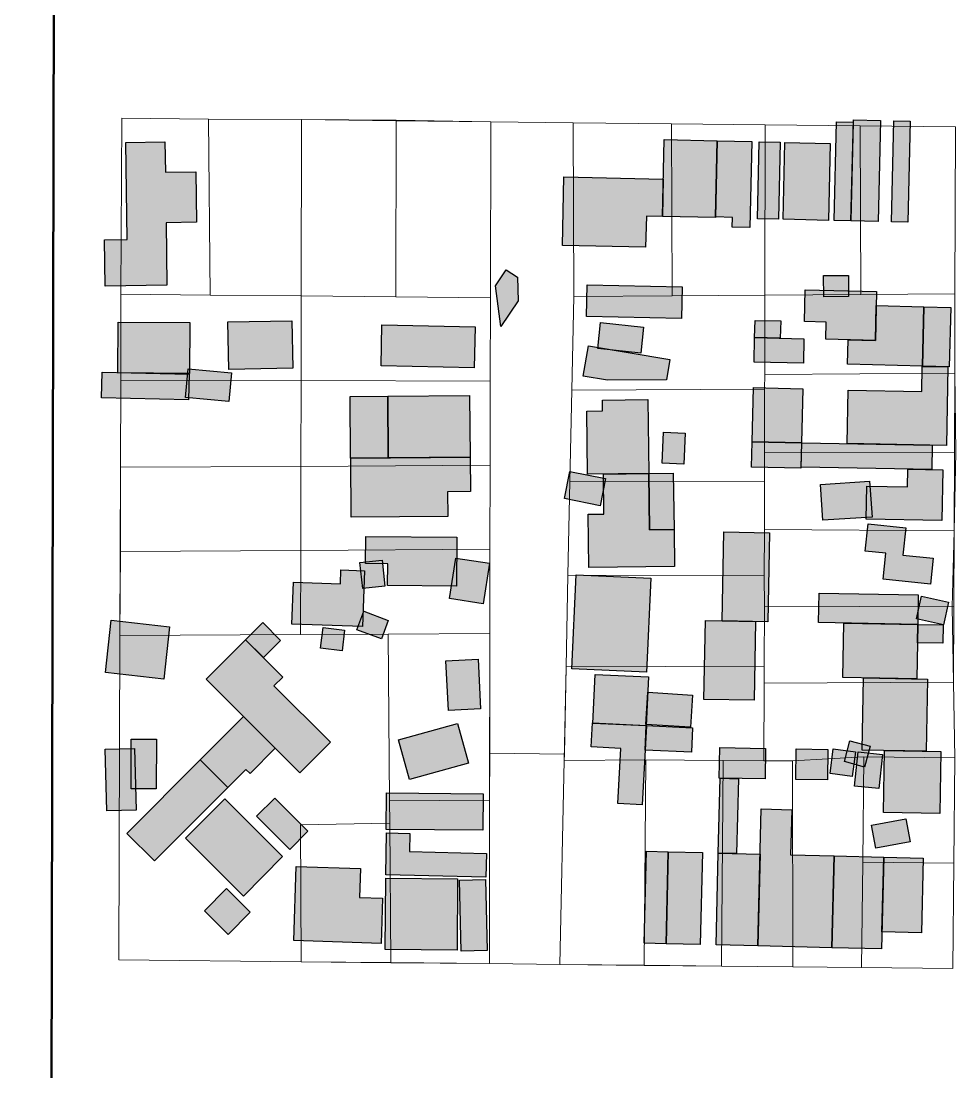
# Model space of a CAD drawing. Header units: millimetres. Extents: x -71 to 10084, y -63 to 6230.
# Drawn here: x 5423.4 to 5556.8, y 3147 to 3296.9 of the extents above; entities that cross this region are included whole.
import ezdxf

# ---------------------------------------------------------------- set-up
doc = ezdxf.new("R2010")
doc.units = ezdxf.units.MM
doc.layers.add('01. Manzanas Esc. Urbana', color=254, linetype='Continuous', lineweight=5, true_color=0xcccccc)
doc.layers.add('01. Parcelas Esc. Urbana', color=8, linetype='Continuous', lineweight=5, true_color=0x808080)
doc.layers.add('03. Vias Terciarias', color=252, linetype='Continuous', lineweight=50)
doc.layers.add('Edificaciones Pilar', color=50, linetype='Continuous')

msp = doc.modelspace()

# ---------------------------------------------------------------- hatches: boundary and pattern name
at = {"layer": 'Edificaciones Pilar', "transparency": 33554559}
for points in [[(5542.13, 3282.46), (5541.8, 3268.4), (5539.39, 3268.46), (5539.72, 3282.52), (5542.13, 3282.46)], [(5545.68, 3268.31), (5541.8, 3268.4), (5542.14, 3282.79), (5546.02, 3282.7), (5545.68, 3268.31)], [(5549.9, 3268.21), (5547.57, 3268.26), (5547.91, 3282.66), (5550.24, 3282.6), (5549.9, 3268.21)], [(5444.24, 3259.22), (5435.41, 3259.09), (5435.31, 3265.71), (5438.55, 3265.75), (5438.36, 3279.58), (5443.94, 3279.66), (5444.01, 3275.36), (5448.34, 3275.41), (5448.45, 3268.2), (5444.11, 3268.13), (5444.24, 3259.22)], [(5522.47, 3268.86), (5514.9, 3269.04), (5515.16, 3280), (5522.73, 3279.82), (5522.47, 3268.86)], [(5527.38, 3267.44), (5524.86, 3267.5), (5524.89, 3268.9), (5522.47, 3268.96), (5522.73, 3279.82), (5527.67, 3279.7), (5527.38, 3267.44)], [(5531.44, 3268.64), (5528.45, 3268.71), (5528.71, 3279.68), (5531.7, 3279.61), (5531.44, 3268.64)], [(5538.59, 3268.47), (5532.11, 3268.63), (5532.37, 3279.59), (5538.85, 3279.44), (5538.59, 3268.47)], [(5512.51, 3264.63), (5500.63, 3264.91), (5500.86, 3274.66), (5515.02, 3274.33), (5514.9, 3269.04), (5512.61, 3269.09), (5512.51, 3264.63)], [(5494.31, 3257.01), (5491.84, 3253.32), (5491.09, 3259.14), (5492.63, 3261.44), (5494.24, 3260.37), (5494.31, 3257.01)], [(5517.61, 3254.46), (5504.07, 3254.78), (5504.18, 3259.3), (5517.72, 3258.98), (5517.61, 3254.46)], [(5541.46, 3257.63), (5537.93, 3257.58), (5537.9, 3260.59), (5541.43, 3260.63), (5541.46, 3257.63)], [(5538.25, 3253.97), (5535.15, 3254.05), (5535.25, 3258.57), (5545.44, 3258.33), (5545.28, 3251.36), (5538.19, 3251.53), (5538.25, 3253.97)], [(5551.98, 3247.7), (5541.31, 3247.96), (5541.39, 3251.45), (5545.28, 3251.36), (5545.39, 3256.31), (5552.18, 3256.15), (5551.98, 3247.7)], [(5556.02, 3256.06), (5555.82, 3247.61), (5551.98, 3247.7), (5552.18, 3256.15), (5556.02, 3256.06)], [(5447.43, 3246.64), (5437.21, 3246.72), (5437.27, 3253.97), (5447.49, 3253.89), (5447.43, 3246.64)], [(5462.17, 3247.38), (5453.07, 3247.19), (5452.94, 3253.98), (5462.03, 3254.16), (5462.17, 3247.38)], [(5488.06, 3247.46), (5474.78, 3247.74), (5474.9, 3253.56), (5488.18, 3253.28), (5488.06, 3247.46)], [(5511.83, 3249.54), (5505.67, 3250.18), (5506.05, 3253.9), (5512.21, 3253.26), (5511.83, 3249.54)], [(5531.71, 3251.68), (5528.05, 3251.77), (5528.11, 3254.21), (5531.77, 3254.13), (5531.71, 3251.68)], [(5535.01, 3248.11), (5527.97, 3248.27), (5528.05, 3251.77), (5535.09, 3251.6), (5535.01, 3248.11)], [(5507.05, 3245.69), (5503.62, 3246.26), (5504.34, 3250.58), (5515.94, 3248.65), (5515.47, 3245.71), (5507.05, 3245.69)], [(5453.06, 3242.66), (5446.89, 3243.2), (5447.24, 3247.28), (5453.42, 3246.74), (5453.06, 3242.66)], [(5555.4, 3236.39), (5541.24, 3236.64), (5541.38, 3244.26), (5551.9, 3244.07), (5551.96, 3247.63), (5555.59, 3247.57), (5555.4, 3236.39)], [(5447.31, 3242.86), (5434.89, 3243.19), (5434.98, 3246.84), (5447.41, 3246.52), (5447.31, 3242.86)], [(5534.74, 3236.74), (5527.7, 3236.91), (5527.88, 3244.64), (5534.92, 3244.47), (5534.74, 3236.74)], [(5475.8, 3234.61), (5470.43, 3234.56), (5470.36, 3243.37), (5475.72, 3243.41), (5475.8, 3234.61)], [(5487.47, 3234.7), (5475.8, 3234.61), (5475.72, 3243.41), (5487.4, 3243.51), (5487.47, 3234.7)], [(5512.95, 3232.38), (5504.24, 3232.27), (5504.13, 3241.28), (5506.37, 3241.31), (5506.35, 3242.84), (5512.82, 3242.92), (5512.95, 3232.38)], [(5517.98, 3233.72), (5514.87, 3233.83), (5515.04, 3238.26), (5518.15, 3238.15), (5517.98, 3233.72)], [(5534.65, 3233.13), (5527.61, 3233.3), (5527.7, 3236.91), (5534.74, 3236.74), (5534.65, 3233.13)], [(5534.71, 3233.27), (5534.77, 3236.75), (5553.4, 3236.42), (5553.34, 3232.94), (5534.71, 3233.27)], [(5484.29, 3226.26), (5470.53, 3226.14), (5470.46, 3234.56), (5487.47, 3234.7), (5487.51, 3229.8), (5484.26, 3229.77), (5484.29, 3226.26)], [(5506.02, 3227.79), (5500.94, 3228.8), (5501.71, 3232.68), (5506.79, 3231.67), (5506.02, 3227.79)], [(5516.62, 3219.14), (5504.4, 3218.99), (5504.31, 3226.56), (5506.55, 3226.59), (5506.48, 3232.3), (5512.95, 3232.38), (5513.05, 3224.33), (5516.56, 3224.37), (5516.62, 3219.14)], [(5516.56, 3224.37), (5513.05, 3224.33), (5512.95, 3232.38), (5516.46, 3232.42), (5516.56, 3224.37)], [(5554.75, 3225.66), (5543.96, 3225.86), (5544.04, 3230.59), (5549.84, 3230.49), (5549.89, 3233), (5554.88, 3232.92), (5554.75, 3225.66)], [(5544.83, 3226.17), (5537.77, 3225.72), (5537.44, 3230.83), (5544.46, 3231.28), (5544.83, 3226.17)], [(5543.84, 3221.3), (5544.23, 3225.2), (5549.6, 3224.65), (5549.2, 3220.75), (5553.54, 3220.31), (5553.16, 3216.61), (5546.37, 3217.3), (5546.75, 3221), (5543.84, 3221.3)], [(5475.72, 3219.52), (5472.57, 3219.54), (5472.59, 3223.39), (5485.56, 3223.31), (5485.52, 3216.33), (5475.71, 3216.39), (5475.72, 3219.52)], [(5529.94, 3211.25), (5523.42, 3211.36), (5523.64, 3224.04), (5530.16, 3223.92), (5529.94, 3211.25)], [(5489.36, 3213.81), (5484.53, 3214.55), (5485.42, 3220.33), (5490.24, 3219.59), (5489.36, 3213.81)], [(5475.32, 3216.3), (5472.16, 3215.96), (5471.76, 3219.7), (5474.93, 3220.03), (5475.32, 3216.3)], [(5472.13, 3210.55), (5462.07, 3210.9), (5462.28, 3216.87), (5468.99, 3216.64), (5469.06, 3218.62), (5472.41, 3218.51), (5472.13, 3210.55)], [(5512.65, 3204.03), (5502, 3204.51), (5502.61, 3217.95), (5513.26, 3217.47), (5512.65, 3204.03)], [(5551.31, 3210.87), (5537.18, 3211.12), (5537.25, 3215.33), (5551.39, 3215.08), (5551.31, 3210.87)], [(5554.98, 3210.79), (5551.13, 3211.68), (5551.87, 3214.9), (5555.73, 3214.01), (5554.98, 3210.79)], [(5443.77, 3203.07), (5435.46, 3203.99), (5436.29, 3211.45), (5444.6, 3210.53), (5443.77, 3203.07)], [(5474.82, 3208.79), (5471.31, 3210.1), (5472.31, 3212.76), (5475.81, 3211.44), (5474.82, 3208.79)], [(5527.98, 3200.04), (5520.83, 3200.16), (5521.03, 3211.41), (5528.18, 3211.28), (5527.98, 3200.04)], [(5458, 3206.12), (5455.45, 3208.67), (5457.9, 3211.12), (5460.44, 3208.58), (5458, 3206.12)], [(5469.22, 3207.09), (5466.13, 3207.48), (5466.5, 3210.41), (5469.58, 3210.03), (5469.22, 3207.09)], [(5551.18, 3203.1), (5540.65, 3203.28), (5540.79, 3211.06), (5551.31, 3210.87), (5551.18, 3203.1)], [(5554.9, 3208.18), (5551.27, 3208.25), (5551.31, 3210.87), (5554.95, 3210.81), (5554.9, 3208.18)], [(5467.55, 3194.06), (5463.2, 3189.7), (5449.84, 3203.04), (5455.45, 3208.67), (5460.76, 3203.36), (5459.5, 3202.09), (5467.55, 3194.06)], [(5488.98, 3198.81), (5484.37, 3198.58), (5484.02, 3205.66), (5488.62, 3205.89), (5488.98, 3198.81)], [(5512.58, 3196.39), (5504.96, 3196.75), (5505.29, 3203.73), (5512.92, 3203.37), (5512.58, 3196.39)], [(5552.54, 3192.77), (5543.38, 3192.93), (5543.56, 3203.23), (5552.72, 3203.07), (5552.54, 3192.77)], [(5518.9, 3196.21), (5512.55, 3196.61), (5512.84, 3201.18), (5519.19, 3200.78), (5518.9, 3196.21)], [(5452.93, 3187.6), (5448.97, 3191.55), (5455.15, 3197.74), (5459.69, 3193.22), (5456.09, 3189.61), (5455.5, 3190.19), (5452.93, 3187.6)], [(5487.23, 3191.08), (5478.82, 3188.75), (5477.26, 3194.38), (5485.67, 3196.71), (5487.23, 3191.08)], [(5512.63, 3196.43), (5512.02, 3185.13), (5508.54, 3185.31), (5508.96, 3193.18), (5504.75, 3193.41), (5504.94, 3196.84), (5512.63, 3196.43)], [(5519.04, 3192.64), (5512.43, 3192.95), (5512.59, 3196.43), (5519.2, 3196.12), (5519.04, 3192.64)], [(5442.73, 3194.48), (5442.71, 3187.4), (5439.11, 3187.41), (5439.13, 3194.49), (5442.73, 3194.48)], [(5543.74, 3190.52), (5540.85, 3191.31), (5541.65, 3194.28), (5544.55, 3193.5), (5543.74, 3190.52)], [(5439.62, 3193.16), (5439.85, 3184.37), (5435.66, 3184.26), (5435.43, 3193.05), (5439.62, 3193.16)], [(5529.54, 3188.83), (5523.02, 3188.95), (5523.1, 3193.29), (5529.62, 3193.18), (5529.54, 3188.83)], [(5538.44, 3188.68), (5533.92, 3188.76), (5534, 3193.1), (5538.52, 3193.02), (5538.44, 3188.68)], [(5541.96, 3189.18), (5538.81, 3189.6), (5539.27, 3193.1), (5542.42, 3192.69), (5541.96, 3189.18)], [(5546.27, 3192.32), (5545.77, 3187.45), (5542.31, 3187.81), (5542.82, 3192.67), (5546.27, 3192.32)], [(5554.47, 3183.9), (5546.43, 3184.04), (5546.58, 3192.88), (5554.63, 3192.74), (5554.47, 3183.9)], [(5452.93, 3187.6), (5442.47, 3177.13), (5438.52, 3181.07), (5448.97, 3191.55), (5452.93, 3187.6)], [(5525.48, 3178.2), (5522.86, 3178.26), (5523.12, 3188.92), (5525.74, 3188.86), (5525.48, 3178.2)], [(5460.74, 3177.75), (5455.14, 3172.13), (5446.87, 3180.37), (5452.48, 3185.99), (5460.74, 3177.75)], [(5464.35, 3181.36), (5461.77, 3178.78), (5457.02, 3183.51), (5459.6, 3186.1), (5464.35, 3181.36)], [(5489.31, 3181.53), (5475.51, 3181.64), (5475.56, 3186.83), (5489.36, 3186.71), (5489.31, 3181.53)], [(5539.4, 3177.86), (5539.08, 3164.76), (5528.53, 3165.02), (5529, 3184.55), (5533.34, 3184.44), (5533.19, 3178.01), (5539.4, 3177.86)], [(5550.22, 3179.84), (5545.32, 3178.94), (5544.72, 3182.24), (5549.62, 3183.13), (5550.22, 3179.84)], [(5475.44, 3175.16), (5475.57, 3181.12), (5478.9, 3181.04), (5478.85, 3178.46), (5489.79, 3178.22), (5489.72, 3174.84), (5475.44, 3175.16)], [(5515.42, 3165.34), (5512.31, 3165.41), (5512.63, 3178.51), (5515.74, 3178.44), (5515.42, 3165.34)], [(5520.29, 3165.22), (5515.42, 3165.34), (5515.74, 3178.44), (5520.61, 3178.32), (5520.29, 3165.22)], [(5528.53, 3165.02), (5522.55, 3165.17), (5522.86, 3178.26), (5528.85, 3178.12), (5528.53, 3165.02)], [(5546.16, 3164.59), (5539.08, 3164.76), (5539.4, 3177.86), (5546.48, 3177.69), (5546.16, 3164.59)], [(5551.84, 3166.89), (5546.22, 3167.02), (5546.48, 3177.69), (5552.1, 3177.55), (5551.84, 3166.89)], [(5474.79, 3165.37), (5462.31, 3165.79), (5462.66, 3176.35), (5471.84, 3176.05), (5471.7, 3171.92), (5475, 3171.81), (5474.79, 3165.37)], [(5485.61, 3164.43), (5475.36, 3164.5), (5475.45, 3174.68), (5485.69, 3174.6), (5485.61, 3164.43)], [(5489.92, 3164.37), (5486.19, 3164.29), (5485.96, 3174.41), (5489.69, 3174.49), (5489.92, 3164.37)], [(5452.95, 3166.67), (5449.59, 3170.02), (5452.75, 3173.19), (5456.11, 3169.84), (5452.95, 3166.67)]]:
    msp.add_hatch(color=256, dxfattribs=at).paths.add_polyline_path(points, flags=0)

# ---------------------------------------------------------------- linework, layer by layer
at = {"layer": '01. Manzanas Esc. Urbana', "linetype": 'Continuous', "flags": 128}
msp.add_lwpolyline([(5437.38, 3163.03), (5437.53, 3209.28), (5437.61, 3221.26), (5437.63, 3233.27), (5437.66, 3245.69), (5437.68, 3257.96), (5437.78, 3283.02), (5450.14, 3282.92), (5463.42, 3282.83), (5476.95, 3282.66), (5490.45, 3282.51), (5502.18, 3282.38), (5516.2, 3282.23), (5529.56, 3282.09), (5543.09, 3281.97), (5556.71, 3281.81), (5556.63, 3258.01), (5556.59, 3246.7), (5556.77, 3235.38), (5556.51, 3224.18), (5556.25, 3213.37), (5556.43, 3202.61), (5556.62, 3191.82), (5556.47, 3176.82), (5556.32, 3161.82), (5543.32, 3161.92), (5533.52, 3162.03), (5523.32, 3162.15), (5512.3, 3162.24), (5500.29, 3162.38), (5490.22, 3162.51), (5476.15, 3162.62), (5463.36, 3162.75), (5437.38, 3163.03)], close=True, dxfattribs=at)
at = {"layer": '01. Parcelas Esc. Urbana', "linetype": 'Continuous', "flags": 128}
for points in [[(5437.68, 3257.96), (5437.78, 3283.02), (5450.14, 3282.92), (5450.42, 3257.82), (5437.68, 3257.96)], [(5437.68, 3257.96), (5437.78, 3283.02), (5450.14, 3282.92), (5450.42, 3257.82), (5437.68, 3257.96)], [(5450.14, 3282.92), (5463.42, 3282.83), (5463.39, 3257.69), (5450.42, 3257.82), (5450.14, 3282.92)], [(5450.14, 3282.92), (5463.42, 3282.83), (5463.39, 3257.69), (5450.42, 3257.82), (5450.14, 3282.92)], [(5463.42, 3282.83), (5476.95, 3282.75), (5476.88, 3257.57), (5463.39, 3257.69), (5463.42, 3282.83)], [(5463.42, 3282.83), (5476.95, 3282.75), (5476.88, 3257.57), (5463.39, 3257.69), (5463.42, 3282.83)], [(5476.95, 3282.75), (5490.45, 3282.5), (5490.39, 3257.42), (5476.88, 3257.57), (5476.95, 3282.75)], [(5476.95, 3282.75), (5490.45, 3282.5), (5490.39, 3257.42), (5476.88, 3257.57), (5476.95, 3282.75)], [(5490.27, 3192.51), (5490.3, 3209.55), (5490.31, 3221.6), (5490.34, 3233.55), (5490.35, 3245.55), (5490.39, 3257.42), (5490.45, 3282.5), (5502.18, 3282.37), (5502.25, 3257.63), (5501.97, 3244.26), (5501.72, 3231.22), (5501.43, 3217.89), (5501.17, 3204.79), (5500.92, 3192.38), (5490.27, 3192.51)], [(5490.27, 3192.51), (5490.3, 3209.55), (5490.31, 3221.6), (5490.34, 3233.55), (5490.35, 3245.55), (5490.39, 3257.42), (5490.45, 3282.5), (5502.18, 3282.37), (5502.25, 3257.63), (5501.97, 3244.26), (5501.72, 3231.22), (5501.43, 3217.89), (5501.17, 3204.79), (5500.92, 3192.38), (5490.27, 3192.51)], [(5502.18, 3282.37), (5516.2, 3282.23), (5516.28, 3257.71), (5502.25, 3257.63), (5502.18, 3282.37)], [(5502.18, 3282.37), (5516.2, 3282.23), (5516.28, 3257.71), (5502.25, 3257.63), (5502.18, 3282.37)], [(5516.2, 3282.23), (5529.56, 3282.09), (5529.52, 3257.82), (5516.28, 3257.71), (5516.2, 3282.23)], [(5516.2, 3282.23), (5529.56, 3282.09), (5529.52, 3257.82), (5516.28, 3257.71), (5516.2, 3282.23)], [(5529.56, 3282.09), (5543.09, 3281.97), (5543.2, 3257.9), (5529.52, 3257.82), (5529.56, 3282.09)], [(5529.56, 3282.09), (5543.09, 3281.97), (5543.2, 3257.9), (5529.52, 3257.82), (5529.56, 3282.09)], [(5543.09, 3281.97), (5556.71, 3281.81), (5556.63, 3258.01), (5543.2, 3257.9), (5543.09, 3281.97)], [(5543.09, 3281.97), (5556.71, 3281.81), (5556.63, 3258.01), (5543.2, 3257.9), (5543.09, 3281.97)], [(5437.66, 3245.69), (5437.68, 3257.96), (5450.42, 3257.82), (5463.39, 3257.69), (5463.36, 3245.62), (5437.66, 3245.69)], [(5437.66, 3245.69), (5437.68, 3257.96), (5450.42, 3257.82), (5463.39, 3257.69), (5463.36, 3245.62), (5437.66, 3245.69)], [(5502.25, 3257.63), (5516.28, 3257.71), (5529.52, 3257.82), (5529.5, 3246.49), (5529.47, 3244.39), (5501.97, 3244.26), (5502.25, 3257.63)], [(5502.25, 3257.63), (5516.28, 3257.71), (5529.52, 3257.82), (5529.5, 3246.49), (5529.47, 3244.39), (5501.97, 3244.26), (5502.25, 3257.63)], [(5543.2, 3257.9), (5556.63, 3258.01), (5556.59, 3246.7), (5529.5, 3246.49), (5529.52, 3257.82), (5543.2, 3257.9)], [(5543.2, 3257.9), (5556.63, 3258.01), (5556.59, 3246.7), (5529.5, 3246.49), (5529.52, 3257.82), (5543.2, 3257.9)], [(5463.39, 3257.69), (5476.88, 3257.57), (5490.39, 3257.42), (5490.35, 3245.55), (5463.36, 3245.62), (5463.39, 3257.69)], [(5463.39, 3257.69), (5476.88, 3257.57), (5490.39, 3257.42), (5490.35, 3245.55), (5463.36, 3245.62), (5463.39, 3257.69)], [(5529.47, 3244.39), (5529.5, 3246.49), (5556.59, 3246.7), (5556.54, 3235.38), (5529.46, 3235.33), (5529.47, 3244.39)], [(5529.47, 3244.39), (5529.5, 3246.49), (5556.59, 3246.7), (5556.54, 3235.38), (5529.46, 3235.33), (5529.47, 3244.39)], [(5437.66, 3245.69), (5463.36, 3245.62), (5463.33, 3233.4), (5437.63, 3233.27), (5437.66, 3245.69)], [(5437.66, 3245.69), (5463.36, 3245.62), (5463.33, 3233.4), (5437.63, 3233.27), (5437.66, 3245.69)], [(5463.36, 3245.62), (5490.35, 3245.55), (5490.34, 3233.55), (5463.33, 3233.4), (5463.36, 3245.62)], [(5463.36, 3245.62), (5490.35, 3245.55), (5490.34, 3233.55), (5463.33, 3233.4), (5463.36, 3245.62)], [(5501.97, 3244.26), (5529.47, 3244.39), (5529.46, 3235.33), (5529.47, 3231.27), (5501.72, 3231.22), (5501.97, 3244.26)], [(5501.97, 3244.26), (5529.47, 3244.39), (5529.46, 3235.33), (5529.47, 3231.27), (5501.72, 3231.22), (5501.97, 3244.26)], [(5529.45, 3224.38), (5529.47, 3231.27), (5529.46, 3235.33), (5556.54, 3235.38), (5556.51, 3224.18), (5529.45, 3224.38)], [(5529.45, 3224.38), (5529.47, 3231.27), (5529.46, 3235.33), (5556.54, 3235.38), (5556.51, 3224.18), (5529.45, 3224.38)], [(5437.63, 3233.27), (5463.33, 3233.4), (5463.31, 3221.4), (5437.57, 3221.26), (5437.63, 3233.27)], [(5437.63, 3233.27), (5463.33, 3233.4), (5463.31, 3221.4), (5437.57, 3221.26), (5437.63, 3233.27)], [(5463.33, 3233.4), (5490.34, 3233.55), (5490.31, 3221.6), (5463.31, 3221.4), (5463.33, 3233.4)], [(5463.33, 3233.4), (5490.34, 3233.55), (5490.31, 3221.6), (5463.31, 3221.4), (5463.33, 3233.4)], [(5529.45, 3224.38), (5529.43, 3217.8), (5501.43, 3217.89), (5501.72, 3231.22), (5529.47, 3231.27), (5529.45, 3224.38)], [(5529.45, 3224.38), (5529.43, 3217.8), (5501.43, 3217.89), (5501.72, 3231.22), (5529.47, 3231.27), (5529.45, 3224.38)], [(5529.43, 3217.8), (5529.45, 3224.38), (5556.51, 3224.18), (5556.49, 3213.36), (5529.44, 3213.47), (5529.43, 3217.8)], [(5529.43, 3217.8), (5529.45, 3224.38), (5556.51, 3224.18), (5556.49, 3213.36), (5529.44, 3213.47), (5529.43, 3217.8)], [(5437.53, 3209.28), (5437.57, 3221.26), (5463.31, 3221.4), (5463.3, 3209.4), (5437.53, 3209.28)], [(5437.53, 3209.28), (5437.57, 3221.26), (5463.31, 3221.4), (5463.3, 3209.4), (5437.53, 3209.28)], [(5490.3, 3209.55), (5475.8, 3209.47), (5463.3, 3209.4), (5463.31, 3221.4), (5490.31, 3221.6), (5490.3, 3209.55)], [(5490.3, 3209.55), (5475.8, 3209.47), (5463.3, 3209.4), (5463.31, 3221.4), (5490.31, 3221.6), (5490.3, 3209.55)], [(5501.17, 3204.79), (5501.43, 3217.89), (5529.43, 3217.8), (5529.44, 3213.47), (5529.42, 3204.93), (5501.17, 3204.79)], [(5501.17, 3204.79), (5501.43, 3217.89), (5529.43, 3217.8), (5529.44, 3213.47), (5529.42, 3204.93), (5501.17, 3204.79)], [(5529.42, 3202.5), (5529.42, 3204.93), (5529.44, 3213.47), (5556.49, 3213.36), (5556.43, 3202.61), (5529.42, 3202.5)], [(5529.42, 3202.5), (5529.42, 3204.93), (5529.44, 3213.47), (5556.49, 3213.36), (5556.43, 3202.61), (5529.42, 3202.5)], [(5463.3, 3209.4), (5475.8, 3209.47), (5475.98, 3185.72), (5476.01, 3182.54), (5463.3, 3182.3), (5463.36, 3162.75), (5437.38, 3163.03), (5437.53, 3209.28), (5463.3, 3209.4)], [(5463.3, 3209.4), (5475.8, 3209.47), (5475.98, 3185.72), (5476.01, 3182.54), (5463.3, 3182.3), (5463.36, 3162.75), (5437.38, 3163.03), (5437.53, 3209.28), (5463.3, 3209.4)], [(5490.3, 3209.55), (5490.26, 3185.8), (5475.98, 3185.72), (5475.8, 3209.47), (5490.3, 3209.55)], [(5490.3, 3209.55), (5490.26, 3185.8), (5475.98, 3185.72), (5475.8, 3209.47), (5490.3, 3209.55)], [(5501.17, 3204.79), (5529.42, 3204.93), (5529.42, 3202.5), (5529.39, 3191.41), (5523.57, 3191.44), (5512.56, 3191.53), (5500.9, 3191.48), (5501.17, 3204.79)], [(5501.17, 3204.79), (5529.42, 3204.93), (5529.42, 3202.5), (5529.39, 3191.41), (5523.57, 3191.44), (5512.56, 3191.53), (5500.9, 3191.48), (5501.17, 3204.79)], [(5529.39, 3191.41), (5529.42, 3202.5), (5556.43, 3202.61), (5556.62, 3191.82), (5543.62, 3191.96), (5533.47, 3191.41), (5529.39, 3191.41)], [(5529.39, 3191.41), (5529.42, 3202.5), (5556.43, 3202.61), (5556.62, 3191.82), (5543.62, 3191.96), (5533.47, 3191.41), (5529.39, 3191.41)], [(5490.27, 3192.51), (5500.92, 3192.38), (5500.9, 3191.48), (5500.29, 3162.38), (5490.22, 3162.51), (5490.26, 3185.8), (5490.27, 3192.51)], [(5490.27, 3192.51), (5500.92, 3192.38), (5500.9, 3191.48), (5500.29, 3162.38), (5490.22, 3162.51), (5490.26, 3185.8), (5490.27, 3192.51)], [(5533.47, 3191.41), (5543.62, 3191.96), (5543.47, 3176.96), (5543.32, 3161.96), (5533.52, 3162.05), (5533.47, 3191.41)], [(5533.47, 3191.41), (5543.62, 3191.96), (5543.47, 3176.96), (5543.32, 3161.96), (5533.52, 3162.05), (5533.47, 3191.41)], [(5556.47, 3176.82), (5543.47, 3176.96), (5543.62, 3191.96), (5556.62, 3191.82), (5556.47, 3176.82)], [(5556.47, 3176.82), (5543.47, 3176.96), (5543.62, 3191.96), (5556.62, 3191.82), (5556.47, 3176.82)], [(5500.29, 3162.38), (5500.9, 3191.48), (5512.56, 3191.53), (5512.31, 3162.28), (5500.29, 3162.38)], [(5500.29, 3162.38), (5500.9, 3191.48), (5512.56, 3191.53), (5512.31, 3162.28), (5500.29, 3162.38)], [(5512.56, 3191.53), (5523.57, 3191.44), (5523.32, 3162.15), (5512.31, 3162.28), (5512.56, 3191.53)], [(5512.56, 3191.53), (5523.57, 3191.44), (5523.32, 3162.15), (5512.31, 3162.28), (5512.56, 3191.53)], [(5523.57, 3191.44), (5529.39, 3191.41), (5533.47, 3191.41), (5533.52, 3162.05), (5523.32, 3162.15), (5523.57, 3191.44)], [(5523.57, 3191.44), (5529.39, 3191.41), (5533.47, 3191.41), (5533.52, 3162.05), (5523.32, 3162.15), (5523.57, 3191.44)], [(5490.26, 3185.8), (5490.22, 3162.51), (5476.15, 3162.64), (5476.01, 3182.54), (5475.98, 3185.72), (5490.26, 3185.8)], [(5490.26, 3185.8), (5490.22, 3162.51), (5476.15, 3162.64), (5476.01, 3182.54), (5475.98, 3185.72), (5490.26, 3185.8)], [(5463.36, 3162.75), (5463.3, 3182.3), (5476.01, 3182.54), (5476.15, 3162.64), (5463.36, 3162.75)], [(5463.36, 3162.75), (5463.3, 3182.3), (5476.01, 3182.54), (5476.15, 3162.64), (5463.36, 3162.75)], [(5556.47, 3176.82), (5556.32, 3161.82), (5543.32, 3161.96), (5543.47, 3176.96), (5556.47, 3176.82)], [(5556.47, 3176.82), (5556.32, 3161.82), (5543.32, 3161.96), (5543.47, 3176.96), (5556.47, 3176.82)]]:
    msp.add_lwpolyline(points, close=True, dxfattribs=at)
at = {"layer": '03. Vias Terciarias', "linetype": 'Continuous'}
msp.add_lwpolyline([(5423.42, 894.85), (5429.15, 3850.28), (5461.74, 3892.22)], dxfattribs=at)
at = {"layer": 'Edificaciones Pilar', "linetype": 'Continuous', "flags": 128}
for points in [[(5542.13, 3282.46), (5541.8, 3268.4), (5539.39, 3268.46), (5539.72, 3282.52), (5542.13, 3282.46)], [(5545.68, 3268.31), (5541.8, 3268.4), (5542.14, 3282.79), (5546.02, 3282.7), (5545.68, 3268.31)], [(5549.9, 3268.21), (5547.57, 3268.26), (5547.91, 3282.66), (5550.24, 3282.6), (5549.9, 3268.21)], [(5444.24, 3259.22), (5435.41, 3259.09), (5435.31, 3265.71), (5438.55, 3265.75), (5438.36, 3279.58), (5443.94, 3279.66), (5444.01, 3275.36), (5448.34, 3275.41), (5448.45, 3268.2), (5444.11, 3268.13), (5444.24, 3259.22)], [(5522.47, 3268.86), (5514.9, 3269.04), (5515.16, 3280), (5522.73, 3279.82), (5522.47, 3268.86)], [(5527.38, 3267.44), (5524.86, 3267.5), (5524.89, 3268.9), (5522.47, 3268.96), (5522.73, 3279.82), (5527.67, 3279.7), (5527.38, 3267.44)], [(5531.44, 3268.64), (5528.45, 3268.71), (5528.71, 3279.68), (5531.7, 3279.61), (5531.44, 3268.64)], [(5538.59, 3268.47), (5532.11, 3268.63), (5532.37, 3279.59), (5538.85, 3279.44), (5538.59, 3268.47)], [(5512.51, 3264.63), (5500.63, 3264.91), (5500.86, 3274.66), (5515.02, 3274.33), (5514.9, 3269.04), (5512.61, 3269.09), (5512.51, 3264.63)], [(5494.31, 3257.01), (5491.84, 3253.32), (5491.09, 3259.14), (5492.63, 3261.44), (5494.24, 3260.37), (5494.31, 3257.01)], [(5517.61, 3254.46), (5504.07, 3254.78), (5504.18, 3259.3), (5517.72, 3258.98), (5517.61, 3254.46)], [(5541.46, 3257.63), (5537.93, 3257.58), (5537.9, 3260.59), (5541.43, 3260.63), (5541.46, 3257.63)], [(5538.25, 3253.97), (5535.15, 3254.05), (5535.25, 3258.57), (5545.44, 3258.33), (5545.28, 3251.36), (5538.19, 3251.53), (5538.25, 3253.97)], [(5551.98, 3247.7), (5541.31, 3247.96), (5541.39, 3251.45), (5545.28, 3251.36), (5545.39, 3256.31), (5552.18, 3256.15), (5551.98, 3247.7)], [(5556.02, 3256.06), (5555.82, 3247.61), (5551.98, 3247.7), (5552.18, 3256.15), (5556.02, 3256.06)], [(5447.43, 3246.64), (5437.21, 3246.72), (5437.27, 3253.97), (5447.49, 3253.89), (5447.43, 3246.64)], [(5462.17, 3247.38), (5453.07, 3247.19), (5452.94, 3253.98), (5462.03, 3254.16), (5462.17, 3247.38)], [(5488.06, 3247.46), (5474.78, 3247.74), (5474.9, 3253.56), (5488.18, 3253.28), (5488.06, 3247.46)], [(5511.83, 3249.54), (5505.67, 3250.18), (5506.05, 3253.9), (5512.21, 3253.26), (5511.83, 3249.54)], [(5531.71, 3251.68), (5528.05, 3251.77), (5528.11, 3254.21), (5531.77, 3254.13), (5531.71, 3251.68)], [(5535.01, 3248.11), (5527.97, 3248.27), (5528.05, 3251.77), (5535.09, 3251.6), (5535.01, 3248.11)], [(5507.05, 3245.69), (5503.62, 3246.26), (5504.34, 3250.58), (5515.94, 3248.65), (5515.47, 3245.71), (5507.05, 3245.69)], [(5453.06, 3242.66), (5446.89, 3243.2), (5447.24, 3247.28), (5453.42, 3246.74), (5453.06, 3242.66)], [(5555.4, 3236.39), (5541.24, 3236.64), (5541.38, 3244.26), (5551.9, 3244.07), (5551.96, 3247.63), (5555.59, 3247.57), (5555.4, 3236.39)], [(5447.31, 3242.86), (5434.89, 3243.19), (5434.98, 3246.84), (5447.41, 3246.52), (5447.31, 3242.86)], [(5534.74, 3236.74), (5527.7, 3236.91), (5527.88, 3244.64), (5534.92, 3244.47), (5534.74, 3236.74)], [(5475.8, 3234.61), (5470.43, 3234.56), (5470.36, 3243.37), (5475.72, 3243.41), (5475.8, 3234.61)], [(5487.47, 3234.7), (5475.8, 3234.61), (5475.72, 3243.41), (5487.4, 3243.51), (5487.47, 3234.7)], [(5512.95, 3232.38), (5504.24, 3232.27), (5504.13, 3241.28), (5506.37, 3241.31), (5506.35, 3242.84), (5512.82, 3242.92), (5512.95, 3232.38)], [(5517.98, 3233.72), (5514.87, 3233.83), (5515.04, 3238.26), (5518.15, 3238.15), (5517.98, 3233.72)], [(5534.65, 3233.13), (5527.61, 3233.3), (5527.7, 3236.91), (5534.74, 3236.74), (5534.65, 3233.13)], [(5534.71, 3233.27), (5534.77, 3236.75), (5553.4, 3236.42), (5553.34, 3232.94), (5534.71, 3233.27)], [(5484.29, 3226.26), (5470.53, 3226.14), (5470.46, 3234.56), (5487.47, 3234.7), (5487.51, 3229.8), (5484.26, 3229.77), (5484.29, 3226.26)], [(5506.02, 3227.79), (5500.94, 3228.8), (5501.71, 3232.68), (5506.79, 3231.67), (5506.02, 3227.79)], [(5516.62, 3219.14), (5504.4, 3218.99), (5504.31, 3226.56), (5506.55, 3226.59), (5506.48, 3232.3), (5512.95, 3232.38), (5513.05, 3224.33), (5516.56, 3224.37), (5516.62, 3219.14)], [(5516.56, 3224.37), (5513.05, 3224.33), (5512.95, 3232.38), (5516.46, 3232.42), (5516.56, 3224.37)], [(5554.75, 3225.66), (5543.96, 3225.86), (5544.04, 3230.59), (5549.84, 3230.49), (5549.89, 3233), (5554.88, 3232.92), (5554.75, 3225.66)], [(5544.83, 3226.17), (5537.77, 3225.72), (5537.44, 3230.83), (5544.46, 3231.28), (5544.83, 3226.17)], [(5543.84, 3221.3), (5544.23, 3225.2), (5549.6, 3224.65), (5549.2, 3220.75), (5553.54, 3220.31), (5553.16, 3216.61), (5546.37, 3217.3), (5546.75, 3221), (5543.84, 3221.3)], [(5475.72, 3219.52), (5472.57, 3219.54), (5472.59, 3223.39), (5485.56, 3223.31), (5485.52, 3216.33), (5475.71, 3216.39), (5475.72, 3219.52)], [(5529.94, 3211.25), (5523.42, 3211.36), (5523.64, 3224.04), (5530.16, 3223.92), (5529.94, 3211.25)], [(5489.36, 3213.81), (5484.53, 3214.55), (5485.42, 3220.33), (5490.24, 3219.59), (5489.36, 3213.81)], [(5475.32, 3216.3), (5472.16, 3215.96), (5471.76, 3219.7), (5474.93, 3220.03), (5475.32, 3216.3)], [(5472.13, 3210.55), (5462.07, 3210.9), (5462.28, 3216.87), (5468.99, 3216.64), (5469.06, 3218.62), (5472.41, 3218.51), (5472.13, 3210.55)], [(5512.65, 3204.03), (5502, 3204.51), (5502.61, 3217.95), (5513.26, 3217.47), (5512.65, 3204.03)], [(5551.31, 3210.87), (5537.18, 3211.12), (5537.25, 3215.33), (5551.39, 3215.08), (5551.31, 3210.87)], [(5554.98, 3210.79), (5551.13, 3211.68), (5551.87, 3214.9), (5555.73, 3214.01), (5554.98, 3210.79)], [(5443.77, 3203.07), (5435.46, 3203.99), (5436.29, 3211.45), (5444.6, 3210.53), (5443.77, 3203.07)], [(5474.82, 3208.79), (5471.31, 3210.1), (5472.31, 3212.76), (5475.81, 3211.44), (5474.82, 3208.79)], [(5527.98, 3200.04), (5520.83, 3200.16), (5521.03, 3211.41), (5528.18, 3211.28), (5527.98, 3200.04)], [(5458, 3206.12), (5455.45, 3208.67), (5457.9, 3211.12), (5460.44, 3208.58), (5458, 3206.12)], [(5469.22, 3207.09), (5466.13, 3207.48), (5466.5, 3210.41), (5469.58, 3210.03), (5469.22, 3207.09)], [(5551.18, 3203.1), (5540.65, 3203.28), (5540.79, 3211.06), (5551.31, 3210.87), (5551.18, 3203.1)], [(5554.9, 3208.18), (5551.27, 3208.25), (5551.31, 3210.87), (5554.95, 3210.81), (5554.9, 3208.18)], [(5467.55, 3194.06), (5463.2, 3189.7), (5449.84, 3203.04), (5455.45, 3208.67), (5460.76, 3203.36), (5459.5, 3202.09), (5467.55, 3194.06)], [(5488.98, 3198.81), (5484.37, 3198.58), (5484.02, 3205.66), (5488.62, 3205.89), (5488.98, 3198.81)], [(5512.58, 3196.39), (5504.96, 3196.75), (5505.29, 3203.73), (5512.92, 3203.37), (5512.58, 3196.39)], [(5552.54, 3192.77), (5543.38, 3192.93), (5543.56, 3203.23), (5552.72, 3203.07), (5552.54, 3192.77)], [(5518.9, 3196.21), (5512.55, 3196.61), (5512.84, 3201.18), (5519.19, 3200.78), (5518.9, 3196.21)], [(5452.93, 3187.6), (5448.97, 3191.55), (5455.15, 3197.74), (5459.69, 3193.22), (5456.09, 3189.61), (5455.5, 3190.19), (5452.93, 3187.6)], [(5487.23, 3191.08), (5478.82, 3188.75), (5477.26, 3194.38), (5485.67, 3196.71), (5487.23, 3191.08)], [(5512.63, 3196.43), (5512.02, 3185.13), (5508.54, 3185.31), (5508.96, 3193.18), (5504.75, 3193.41), (5504.94, 3196.84), (5512.63, 3196.43)], [(5519.04, 3192.64), (5512.43, 3192.95), (5512.59, 3196.43), (5519.2, 3196.12), (5519.04, 3192.64)], [(5442.73, 3194.48), (5442.71, 3187.4), (5439.11, 3187.41), (5439.13, 3194.49), (5442.73, 3194.48)], [(5543.74, 3190.52), (5540.85, 3191.31), (5541.65, 3194.28), (5544.55, 3193.5), (5543.74, 3190.52)], [(5439.62, 3193.16), (5439.85, 3184.37), (5435.66, 3184.26), (5435.43, 3193.05), (5439.62, 3193.16)], [(5529.54, 3188.83), (5523.02, 3188.95), (5523.1, 3193.29), (5529.62, 3193.18), (5529.54, 3188.83)], [(5538.44, 3188.68), (5533.92, 3188.76), (5534, 3193.1), (5538.52, 3193.02), (5538.44, 3188.68)], [(5541.96, 3189.18), (5538.81, 3189.6), (5539.27, 3193.1), (5542.42, 3192.69), (5541.96, 3189.18)], [(5546.27, 3192.32), (5545.77, 3187.45), (5542.31, 3187.81), (5542.82, 3192.67), (5546.27, 3192.32)], [(5554.47, 3183.9), (5546.43, 3184.04), (5546.58, 3192.88), (5554.63, 3192.74), (5554.47, 3183.9)], [(5452.93, 3187.6), (5442.47, 3177.13), (5438.52, 3181.07), (5448.97, 3191.55), (5452.93, 3187.6)], [(5525.48, 3178.2), (5522.86, 3178.26), (5523.12, 3188.92), (5525.74, 3188.86), (5525.48, 3178.2)], [(5460.74, 3177.75), (5455.14, 3172.13), (5446.87, 3180.37), (5452.48, 3185.99), (5460.74, 3177.75)], [(5464.35, 3181.36), (5461.77, 3178.78), (5457.02, 3183.51), (5459.6, 3186.1), (5464.35, 3181.36)], [(5489.31, 3181.53), (5475.51, 3181.64), (5475.56, 3186.83), (5489.36, 3186.71), (5489.31, 3181.53)], [(5539.4, 3177.86), (5539.08, 3164.76), (5528.53, 3165.02), (5529, 3184.55), (5533.34, 3184.44), (5533.19, 3178.01), (5539.4, 3177.86)], [(5550.22, 3179.84), (5545.32, 3178.94), (5544.72, 3182.24), (5549.62, 3183.13), (5550.22, 3179.84)], [(5475.44, 3175.16), (5475.57, 3181.12), (5478.9, 3181.04), (5478.85, 3178.46), (5489.79, 3178.22), (5489.72, 3174.84), (5475.44, 3175.16)], [(5515.42, 3165.34), (5512.31, 3165.41), (5512.63, 3178.51), (5515.74, 3178.44), (5515.42, 3165.34)], [(5520.29, 3165.22), (5515.42, 3165.34), (5515.74, 3178.44), (5520.61, 3178.32), (5520.29, 3165.22)], [(5528.53, 3165.02), (5522.55, 3165.17), (5522.86, 3178.26), (5528.85, 3178.12), (5528.53, 3165.02)], [(5546.16, 3164.59), (5539.08, 3164.76), (5539.4, 3177.86), (5546.48, 3177.69), (5546.16, 3164.59)], [(5551.84, 3166.89), (5546.22, 3167.02), (5546.48, 3177.69), (5552.1, 3177.55), (5551.84, 3166.89)], [(5474.79, 3165.37), (5462.31, 3165.79), (5462.66, 3176.35), (5471.84, 3176.05), (5471.7, 3171.92), (5475, 3171.81), (5474.79, 3165.37)], [(5485.61, 3164.43), (5475.36, 3164.5), (5475.45, 3174.68), (5485.69, 3174.6), (5485.61, 3164.43)], [(5489.92, 3164.37), (5486.19, 3164.29), (5485.96, 3174.41), (5489.69, 3174.49), (5489.92, 3164.37)], [(5452.95, 3166.67), (5449.59, 3170.02), (5452.75, 3173.19), (5456.11, 3169.84), (5452.95, 3166.67)]]:
    msp.add_lwpolyline(points, close=True, dxfattribs=at)

doc.saveas('drawing.dxf')
